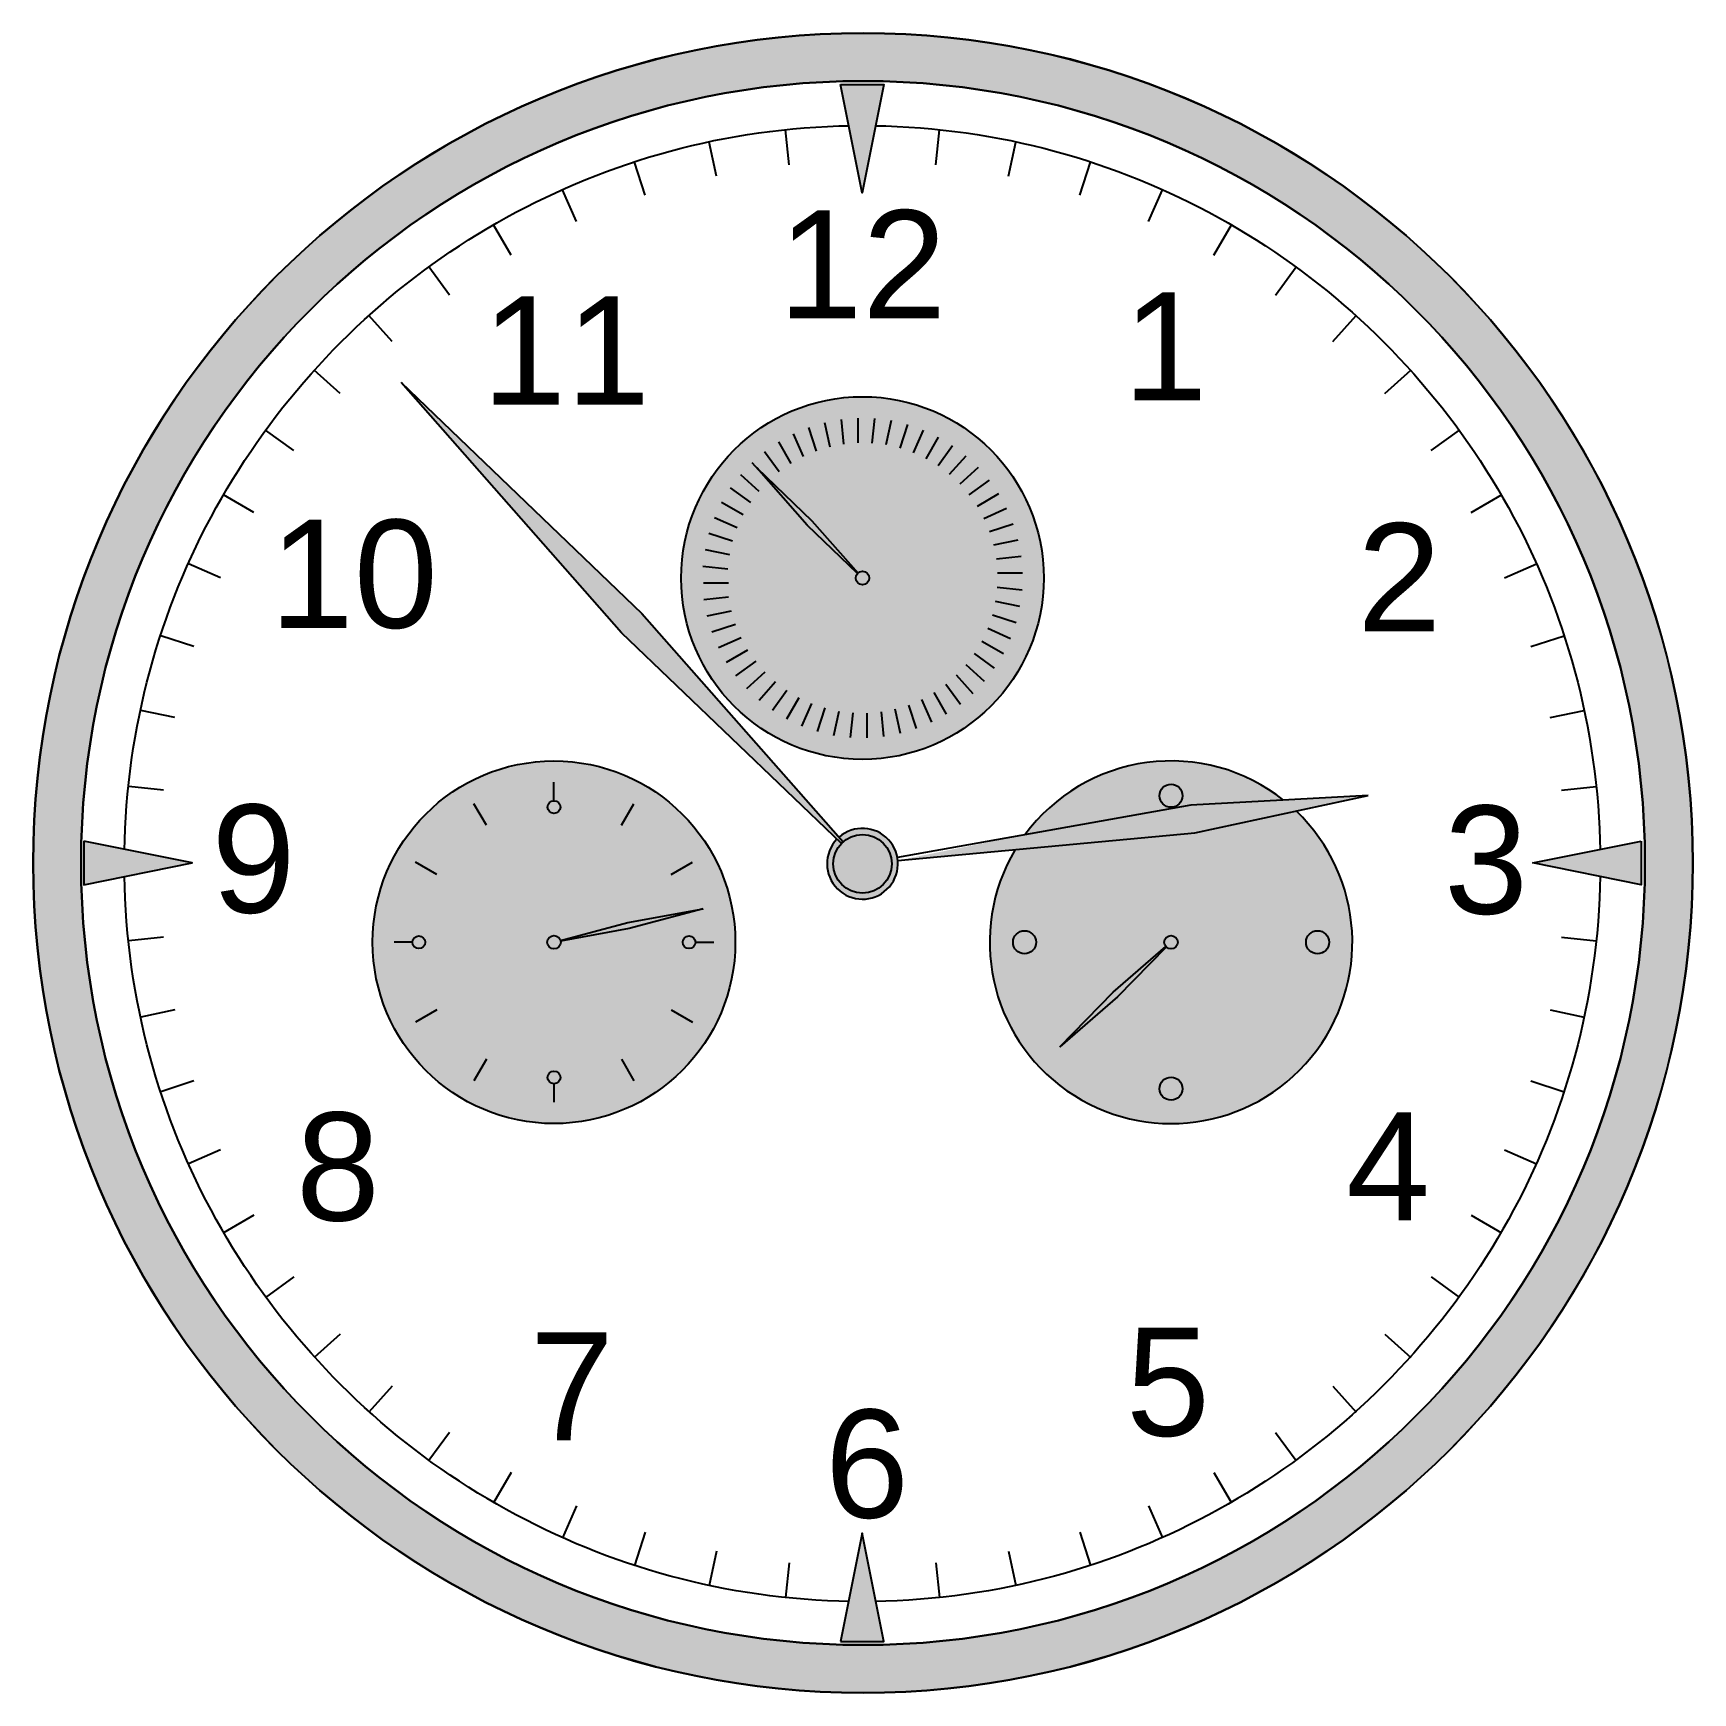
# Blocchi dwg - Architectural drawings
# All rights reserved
# Model space of a CAD drawing. Header units: millimetres. Extents: x 4700.88 to 4708.22, y 2008.42 to 2010.38.
# Drawn here: x 4704.713 to 4705.235, y 2009.195 to 2009.717 of the extents above; entities that cross this region are included whole.
import ezdxf

# ---------------------------------------------------------------- set-up
doc = ezdxf.new("R2010")
doc.units = ezdxf.units.MM
doc.layers.add('celeste', color=7, linetype='Continuous')
doc.styles.get("Standard").update_dxf_attribs({"font": 'arial.ttf'})

msp = doc.modelspace()

# ---------------------------------------------------------------- hatches: boundary and pattern name
at = {"layer": 'celeste', "true_color": 0x800000}
h = msp.add_hatch(color=16, dxfattribs=at)
h.dxf.hatch_style = 1
h.paths.add_polyline_path([(4705.2347, 2009.45614, 1), (4704.71273, 2009.45614, 1)])
h.paths.add_polyline_path([(4705.21965, 2009.45614, 1), (4704.72777, 2009.45614, 1)], flags=16)
at = {"layer": 'celeste'}
h = msp.add_hatch(color=1, dxfattribs=at)
h.dxf.hatch_style = 2
h.paths.add_polyline_path([(4704.97216, 2009.54735), (4704.95765, 2009.56381), (4704.94029, 2009.58046), (4704.95619, 2009.56241), (4704.97203, 2009.54723)])
h.paths.add_polyline_path([(4705.03559, 2009.39828), (4705.05378, 2009.41401), (4705.06899, 2009.42984), (4705.0524, 2009.41549)])
h.paths.add_polyline_path([(4704.87859, 2009.4316), (4704.90019, 2009.4355), (4704.92341, 2009.44176), (4704.89974, 2009.43748), (4704.87856, 2009.43177)])
h.paths.add_polyline_path([(4705.21842, 2009.463), (4705.21842, 2009.44931), (4705.18433, 2009.45615)])
h.paths.add_polyline_path([(4704.96661, 2009.70101), (4704.98031, 2009.70101), (4704.97346, 2009.66692)])
h.paths.add_polyline_path([(4704.72868, 2009.463), (4704.72868, 2009.44931), (4704.76277, 2009.45615)])
h.paths.add_polyline_path([(4704.96661, 2009.21127), (4704.98031, 2009.21127), (4704.97346, 2009.24536)])
h = msp.add_hatch(color=1, dxfattribs=at)
h.dxf.hatch_style = 2
h.paths.add_polyline_path([(4704.9662, 2009.46425), (4704.90418, 2009.53466), (4704.82842, 2009.60729), (4704.8978, 2009.52854), (4704.96552, 2009.4636), (4704.96691, 2009.46227, -0.021072), (4704.96747, 2009.46281)])
h.paths.add_polyline_path([(4705.02155, 2009.46035), (4705.07806, 2009.46558), (4705.10994, 2009.47251), (4705.13254, 2009.47742), (4705.10598, 2009.47595), (4705.07687, 2009.47434), (4705.02464, 2009.46502), (4704.98463, 2009.45693)])
at = {"layer": 'celeste', "true_color": 0xeeeeee}
h = msp.add_hatch(color=7, dxfattribs=at)
h.dxf.hatch_style = 2
h.paths.add_polyline_path([(4705.02155, 2009.46035, 2.074853), (4705.10994, 2009.47251), (4705.07806, 2009.46558)])
h.paths.add_polyline_path([(4705.06899, 2009.42984, -1.43956), (4705.0727, 2009.43122, -0.663867), (4705.06911, 2009.42971), (4705.05378, 2009.41401), (4705.03559, 2009.39828), (4705.0524, 2009.41549)], flags=16)
h.paths.add_polyline_path([(4705.07421, 2009.38515, 1), (4705.06697, 2009.38515, 1)], flags=16)
h.paths.add_polyline_path([(4705.02813, 2009.43122, 1), (4705.02089, 2009.43122, 1)], flags=16)
h.paths.add_polyline_path([(4705.12029, 2009.43122, 1), (4705.11304, 2009.43122, 1)], flags=16)
h.paths.add_polyline_path([(4705.03059, 2009.54577, 1), (4704.91652, 2009.54577, 1)])
h.paths.add_polyline_path([(4704.93355, 2009.43122, 1), (4704.81948, 2009.43122, 1)])
at = {"layer": 'celeste'}
h = msp.add_hatch(color=2, dxfattribs=at)
h.dxf.hatch_style = 2
h.paths.add_polyline_path([(4704.98276, 2009.4559, 1), (4704.96434, 2009.4559, 1)])
h.paths.add_polyline_path([(4704.87863, 2009.43122, 1), (4704.87441, 2009.43122, 1)])
h.paths.add_polyline_path([(4704.92102, 2009.43122, 1), (4704.91703, 2009.43122, 1)])
h.paths.add_polyline_path([(4704.87852, 2009.47373, 1), (4704.87452, 2009.47373, 1)])
h.paths.add_polyline_path([(4704.83601, 2009.43122, 1), (4704.83201, 2009.43122, 1)])
h.paths.add_polyline_path([(4704.87852, 2009.38872, 1), (4704.87452, 2009.38872, 1)])
h.paths.add_polyline_path([(4705.02813, 2009.43122, 1), (4705.02089, 2009.43122, 1)])
h.paths.add_polyline_path([(4705.0727, 2009.43122, 1), (4705.06848, 2009.43122, 1)])
h.paths.add_polyline_path([(4705.07421, 2009.4773, 1), (4705.06697, 2009.4773, 1)])
h.paths.add_polyline_path([(4705.12029, 2009.43122, 1), (4705.11304, 2009.43122, 1)])
h.paths.add_polyline_path([(4705.07421, 2009.38515, 1), (4705.06697, 2009.38515, 1)])
h.paths.add_polyline_path([(4704.97566, 2009.54577, 1), (4704.97144, 2009.54577, 1)])
at = {"layer": 'celeste', "true_color": 0xeeeeee}
h = msp.add_hatch(color=7, dxfattribs=at)
h.dxf.hatch_style = 2
h.paths.add_polyline_path([(4705.02464, 2009.46502), (4705.07687, 2009.47434), (4705.10598, 2009.47595, 0.424577)])
h.paths.add_polyline_path([(4705.07421, 2009.4773, 1), (4705.06697, 2009.4773, 1)], flags=16)
at = {"layer": 'celeste'}
h = msp.add_hatch(color=253, dxfattribs=at)
h.dxf.hatch_style = 2
h.paths.add_polyline_path([(4704.96552, 2009.4636, 1.555972), (4704.98463, 2009.45693, 0.021072), (4704.98451, 2009.45786, 0.584678), (4704.9662, 2009.46425), (4704.96747, 2009.46281, -0.645546), (4704.98276, 2009.4559, -1.479703), (4704.96691, 2009.46227)])

# ---------------------------------------------------------------- linework, layer by layer
at = {"layer": 'celeste', "color": 251, "linetype": 'Continuous'}
for p, q in [((4704.92759, 2009.67214), (4704.92531, 2009.68288)), ((4704.95044, 2009.67576), (4704.9493, 2009.68668)), ((4704.99666, 2009.67576), (4704.99781, 2009.68668)), ((4705.01952, 2009.67214), (4705.0218, 2009.68288)), ((4704.90524, 2009.66615), (4704.90184, 2009.6766)), ((4705.04187, 2009.66615), (4705.04526, 2009.6766)), ((4704.88364, 2009.65786), (4704.87917, 2009.66789)), ((4705.06347, 2009.65786), (4705.06794, 2009.66789)), ((4704.86302, 2009.64735), (4704.85753, 2009.65686)), ((4705.08409, 2009.64735), (4705.08958, 2009.65686)), ((4704.84361, 2009.63475), (4704.83716, 2009.64364)), ((4705.10349, 2009.63475), (4705.10995, 2009.64364)), ((4704.82563, 2009.62019), (4704.81828, 2009.62835)), ((4705.12148, 2009.62019), (4705.12883, 2009.62835)), ((4704.80927, 2009.60382), (4704.8011, 2009.61117)), ((4705.13784, 2009.60382), (4705.146, 2009.61117)), ((4704.7947, 2009.58584), (4704.78582, 2009.5923)), ((4705.1524, 2009.58584), (4705.16129, 2009.5923)), ((4704.7821, 2009.56643), (4704.77259, 2009.57193)), ((4705.165, 2009.56643), (4705.17452, 2009.57193)), ((4704.7716, 2009.54582), (4704.76156, 2009.55028)), ((4705.17551, 2009.54582), (4705.18554, 2009.55028)), ((4704.7633, 2009.52421), (4704.75286, 2009.52761)), ((4705.1838, 2009.52421), (4705.19425, 2009.52761)), ((4704.75731, 2009.50186), (4704.74657, 2009.50415)), ((4705.18979, 2009.50186), (4705.20053, 2009.50415)), ((4704.75369, 2009.47901), (4704.74277, 2009.48016)), ((4705.19341, 2009.47901), (4705.20433, 2009.48016)), ((4704.75369, 2009.43279), (4704.74277, 2009.43164)), ((4705.19341, 2009.43279), (4705.20433, 2009.43164)), ((4704.75731, 2009.40994), (4704.74657, 2009.40765)), ((4705.18979, 2009.40994), (4705.20053, 2009.40765)), ((4704.7633, 2009.38759), (4704.75286, 2009.38419)), ((4705.1838, 2009.38759), (4705.19425, 2009.38419)), ((4704.7716, 2009.36598), (4704.76156, 2009.36152)), ((4705.17551, 2009.36598), (4705.18554, 2009.36152)), ((4704.7821, 2009.34537), (4704.77259, 2009.33987)), ((4705.165, 2009.34537), (4705.17452, 2009.33987)), ((4704.7947, 2009.32596), (4704.78582, 2009.3195)), ((4705.1524, 2009.32596), (4705.16129, 2009.3195)), ((4704.80927, 2009.30798), (4704.8011, 2009.30063)), ((4705.13784, 2009.30798), (4705.146, 2009.30063)), ((4704.82563, 2009.29161), (4704.81828, 2009.28345)), ((4705.12148, 2009.29161), (4705.12883, 2009.28345)), ((4704.84361, 2009.27705), (4704.83716, 2009.26817)), ((4705.10349, 2009.27705), (4705.10995, 2009.26817)), ((4704.86302, 2009.26445), (4704.85753, 2009.25494)), ((4705.08409, 2009.26445), (4705.08958, 2009.25494)), ((4704.88364, 2009.25394), (4704.87917, 2009.24391)), ((4705.06347, 2009.25394), (4705.06794, 2009.24391)), ((4704.90524, 2009.24565), (4704.90184, 2009.2352)), ((4705.04187, 2009.24565), (4705.04526, 2009.2352)), ((4704.92759, 2009.23966), (4704.92531, 2009.22892)), ((4705.01952, 2009.23966), (4705.0218, 2009.22892)), ((4704.95044, 2009.23604), (4704.9493, 2009.22512)), ((4704.99666, 2009.23604), (4704.99781, 2009.22512))]:
    msp.add_line(p, q, dxfattribs=at)
at = {"layer": 'celeste'}
for p, q in [((4704.95658, 2009.59313), (4704.959, 2009.5857)), ((4704.96163, 2009.59464), (4704.96325, 2009.58701)), ((4704.9668, 2009.59562), (4704.96762, 2009.58786)), ((4704.97205, 2009.59606), (4704.97205, 2009.58825)), ((4704.97732, 2009.59594), (4704.9765, 2009.58817)), ((4704.98254, 2009.59527), (4704.98092, 2009.58763)), ((4704.98766, 2009.59406), (4704.98525, 2009.58663)), ((4704.94711, 2009.58857), (4704.95101, 2009.5818)), ((4704.95173, 2009.5911), (4704.9549, 2009.58396)), ((4704.99264, 2009.59232), (4704.98946, 2009.58519)), ((4704.9974, 2009.59007), (4704.99349, 2009.58331)), ((4704.94278, 2009.58557), (4704.94737, 2009.57925)), ((4705.0019, 2009.58733), (4704.99731, 2009.58102)), ((4705.00609, 2009.58414), (4705.00086, 2009.57834)), ((4704.93518, 2009.5783), (4704.94098, 2009.57308)), ((4704.93879, 2009.58213), (4704.94401, 2009.57633)), ((4705.00992, 2009.58053), (4705.00412, 2009.57531)), ((4704.93198, 2009.57411), (4704.9383, 2009.56952)), ((4705.01336, 2009.57654), (4705.00704, 2009.57195)), ((4705.01635, 2009.57221), (4705.00959, 2009.56831)), ((4704.92925, 2009.56961), (4704.93601, 2009.56571)), ((4705.01888, 2009.56759), (4705.01175, 2009.56442)), ((4704.927, 2009.56485), (4704.93413, 2009.56167)), ((4705.02092, 2009.56273), (4705.01349, 2009.56032)), ((4704.92526, 2009.55988), (4704.93269, 2009.55746)), ((4705.02243, 2009.55769), (4705.01479, 2009.55607)), ((4704.92405, 2009.55475), (4704.93169, 2009.55313)), ((4705.02341, 2009.55252), (4705.01565, 2009.5517)), ((4704.92338, 2009.54953), (4704.93115, 2009.54871)), ((4705.02384, 2009.54727), (4705.01603, 2009.54727)), ((4704.92358, 2009.54428), (4704.93138, 2009.54428)), ((4705.02372, 2009.542), (4705.01596, 2009.54282)), ((4704.9237, 2009.53901), (4704.93146, 2009.53983)), ((4704.92467, 2009.53384), (4704.93231, 2009.53546)), ((4705.02306, 2009.53678), (4705.01542, 2009.5384)), ((4704.92619, 2009.5288), (4704.93361, 2009.53121)), ((4705.02185, 2009.53165), (4705.01442, 2009.53407)), ((4704.92822, 2009.52394), (4704.93535, 2009.52711)), ((4705.01786, 2009.52192), (4705.01109, 2009.52583)), ((4705.02011, 2009.52668), (4705.01297, 2009.52986)), ((4704.93075, 2009.51932), (4704.93751, 2009.52322)), ((4705.01512, 2009.51742), (4705.0088, 2009.52201)), ((4704.93375, 2009.51499), (4704.94007, 2009.51958)), ((4704.93719, 2009.511), (4704.94299, 2009.51622)), ((4705.00832, 2009.5094), (4705.0031, 2009.5152)), ((4705.01193, 2009.51323), (4705.00613, 2009.51846)), ((4704.94102, 2009.50739), (4704.94624, 2009.51319)), ((4704.94521, 2009.5042), (4704.9498, 2009.51051)), ((4705, 2009.50296), (4704.99609, 2009.50973)), ((4705.00433, 2009.50596), (4704.99974, 2009.51228)), ((4704.94971, 2009.50146), (4704.95361, 2009.50822)), ((4704.95447, 2009.49921), (4704.95765, 2009.50635)), ((4704.95944, 2009.49747), (4704.96185, 2009.5049)), ((4704.98548, 2009.49689), (4704.98385, 2009.50452)), ((4704.99052, 2009.4984), (4704.98811, 2009.50583)), ((4704.99538, 2009.50043), (4704.9922, 2009.50757)), ((4704.96457, 2009.49626), (4704.96619, 2009.5039)), ((4704.96979, 2009.49559), (4704.97061, 2009.50336)), ((4704.97505, 2009.49548), (4704.97505, 2009.50328)), ((4704.9803, 2009.49591), (4704.97949, 2009.50367)), ((4704.87652, 2009.47573), (4704.87652, 2009.48154)), ((4704.85526, 2009.46804), (4704.85136, 2009.4748)), ((4704.89777, 2009.46804), (4704.90167, 2009.4748)), ((4704.8397, 2009.45248), (4704.83295, 2009.45638)), ((4704.91333, 2009.45248), (4704.92009, 2009.45638)), ((4704.83201, 2009.43122), (4704.82621, 2009.43122)), ((4704.92102, 2009.43122), (4704.92683, 2009.43122)), ((4704.8397, 2009.40997), (4704.83295, 2009.40607)), ((4704.91333, 2009.40997), (4704.92009, 2009.40607)), ((4704.85526, 2009.39441), (4704.85136, 2009.38765)), ((4704.89777, 2009.39441), (4704.90167, 2009.38765)), ((4704.87652, 2009.38672), (4704.87652, 2009.38091))]:
    msp.add_line(p, q, dxfattribs=at)
for points in [[(4705.2347, 2009.45614, 1), (4704.71273, 2009.45614, 1)], [(4705.21965, 2009.45614, 1), (4704.72777, 2009.45614, 1)]]:
    msp.add_lwpolyline(points, format="xyb", close=True, dxfattribs=at)
for points in [[(4704.96661, 2009.70101), (4704.98031, 2009.70101), (4704.97346, 2009.66692), (4704.97346, 2009.66692)], [(4704.72868, 2009.463), (4704.72868, 2009.44931), (4704.76277, 2009.45615), (4704.76277, 2009.45615)], [(4705.21842, 2009.463), (4705.21842, 2009.44931), (4705.18433, 2009.45615), (4705.18433, 2009.45615)], [(4704.96661, 2009.21127), (4704.98031, 2009.21127), (4704.97346, 2009.24536), (4704.97346, 2009.24536)]]:
    msp.add_lwpolyline(points, close=True, dxfattribs=at)
at = {"layer": 'celeste', "linetype": 'Continuous'}
for points in [[(4704.74145, 2009.46043), (4704.74152, 2009.46331), (4704.74166, 2009.46697), (4704.74186, 2009.47061), (4704.74212, 2009.47423), (4704.74243, 2009.47784), (4704.7428, 2009.48144), (4704.74322, 2009.48501), (4704.74369, 2009.48858), (4704.74422, 2009.49212), (4704.74481, 2009.49565), (4704.74544, 2009.49916), (4704.74613, 2009.50265), (4704.74687, 2009.50612), (4704.74767, 2009.50957), (4704.74851, 2009.51301), (4704.74941, 2009.51642), (4704.75036, 2009.51981), (4704.75135, 2009.52319), (4704.7524, 2009.52654), (4704.75349, 2009.52987), (4704.75464, 2009.53317), (4704.75583, 2009.53646), (4704.75707, 2009.53972), (4704.75836, 2009.54296), (4704.7597, 2009.54617), (4704.76108, 2009.54936), (4704.7625, 2009.55253), (4704.76398, 2009.55567), (4704.7655, 2009.55878), (4704.76706, 2009.56187), (4704.76867, 2009.56493), (4704.77032, 2009.56797), (4704.77202, 2009.57098), (4704.77376, 2009.57396), (4704.77554, 2009.57691), (4704.77737, 2009.57983), (4704.77923, 2009.58273), (4704.78114, 2009.58559), (4704.78309, 2009.58843), (4704.78508, 2009.59123), (4704.78711, 2009.59401), (4704.78918, 2009.59675), (4704.79129, 2009.59946), (4704.79344, 2009.60214), (4704.79562, 2009.60479), (4704.79785, 2009.6074), (4704.80011, 2009.60998), (4704.80241, 2009.61253), (4704.80474, 2009.61504), (4704.80712, 2009.61752), (4704.80952, 2009.61996), (4704.81197, 2009.62237), (4704.81445, 2009.62474), (4704.81696, 2009.62708), (4704.81951, 2009.62938), (4704.82209, 2009.63164), (4704.8247, 2009.63386), (4704.82735, 2009.63605), (4704.83003, 2009.63819), (4704.83274, 2009.6403), (4704.83548, 2009.64237), (4704.83826, 2009.6444), (4704.84106, 2009.64639), (4704.8439, 2009.64834), (4704.84676, 2009.65024), (4704.84966, 2009.65211), (4704.85258, 2009.65393), (4704.85553, 2009.65572), (4704.85851, 2009.65745), (4704.86152, 2009.65915), (4704.86456, 2009.6608), (4704.86762, 2009.66241), (4704.87071, 2009.66397), (4704.87382, 2009.66549), (4704.87696, 2009.66697), (4704.88013, 2009.66839), (4704.88332, 2009.66977), (4704.88653, 2009.67111), (4704.88977, 2009.6724), (4704.89303, 2009.67364), (4704.89631, 2009.67483), (4704.89962, 2009.67597), (4704.90295, 2009.67707), (4704.9063, 2009.67811), (4704.90967, 2009.67911), (4704.91306, 2009.68005), (4704.91648, 2009.68095), (4704.91991, 2009.68179), (4704.92336, 2009.68259), (4704.92683, 2009.68333), (4704.93032, 2009.68402), (4704.93383, 2009.68465), (4704.93736, 2009.68524), (4704.9409, 2009.68577), (4704.94446, 2009.68624), (4704.94804, 2009.68666), (4704.95163, 2009.68703), (4704.95524, 2009.68734), (4704.95886, 2009.6876), (4704.9625, 2009.6878), (4704.96615, 2009.68794), (4704.96922, 2009.68801)], [(4704.9777, 2009.68801), (4704.98085, 2009.68794), (4704.9845, 2009.6878), (4704.98814, 2009.6876), (4704.99177, 2009.68734), (4704.99538, 2009.68703), (4704.99897, 2009.68666), (4705.00255, 2009.68624), (4705.00611, 2009.68577), (4705.00966, 2009.68524), (4705.01319, 2009.68465), (4705.01669, 2009.68402), (4705.02019, 2009.68333), (4705.02366, 2009.68259), (4705.02711, 2009.68179), (4705.03055, 2009.68095), (4705.03396, 2009.68005), (4705.03735, 2009.67911), (4705.04073, 2009.67811), (4705.04408, 2009.67707), (4705.04741, 2009.67597), (4705.05071, 2009.67483), (4705.054, 2009.67364), (4705.05726, 2009.6724), (4705.0605, 2009.67111), (4705.06371, 2009.66977), (4705.0669, 2009.66839), (4705.07007, 2009.66697), (4705.07321, 2009.66549), (4705.07632, 2009.66397), (4705.07941, 2009.66241), (4705.08247, 2009.6608), (4705.08551, 2009.65915), (4705.08852, 2009.65745), (4705.0915, 2009.65572), (4705.09445, 2009.65393), (4705.09737, 2009.65211), (4705.10027, 2009.65024), (4705.10313, 2009.64834), (4705.10597, 2009.64639), (4705.10877, 2009.6444), (4705.11155, 2009.64237), (4705.11429, 2009.6403), (4705.117, 2009.63819), (4705.11968, 2009.63605), (4705.12233, 2009.63386), (4705.12494, 2009.63164), (4705.12752, 2009.62938), (4705.13007, 2009.62708), (4705.13258, 2009.62474), (4705.13506, 2009.62237), (4705.1375, 2009.61996), (4705.13991, 2009.61752), (4705.14228, 2009.61504), (4705.14461, 2009.61253), (4705.14691, 2009.60998), (4705.14917, 2009.6074), (4705.1514, 2009.60479), (4705.15358, 2009.60214), (4705.15573, 2009.59946), (4705.15784, 2009.59675), (4705.15991, 2009.59401), (4705.16194, 2009.59123), (4705.16393, 2009.58843), (4705.16588, 2009.58559), (4705.16778, 2009.58273), (4705.16965, 2009.57983), (4705.17147, 2009.57691), (4705.17325, 2009.57396), (4705.17499, 2009.57098), (4705.17669, 2009.56797), (4705.17834, 2009.56493), (4705.17995, 2009.56187), (4705.18151, 2009.55878), (4705.18303, 2009.55567), (4705.1845, 2009.55253), (4705.18593, 2009.54936), (4705.18731, 2009.54617), (4705.18865, 2009.54296), (4705.18993, 2009.53972), (4705.19117, 2009.53646), (4705.19237, 2009.53317), (4705.19351, 2009.52987), (4705.1946, 2009.52654), (4705.19565, 2009.52319), (4705.19665, 2009.51981), (4705.19759, 2009.51642), (4705.19849, 2009.51301), (4705.19933, 2009.50957), (4705.20012, 2009.50612), (4705.20087, 2009.50265), (4705.20156, 2009.49916), (4705.20219, 2009.49565), (4705.20277, 2009.49212), (4705.2033, 2009.48858), (4705.20378, 2009.48501), (4705.2042, 2009.48144), (4705.20457, 2009.47784), (4705.20488, 2009.47423), (4705.20514, 2009.47061), (4705.20534, 2009.46697), (4705.20548, 2009.46331), (4705.20555, 2009.46041)], [(4704.96915, 2009.22391), (4704.96615, 2009.22398), (4704.9625, 2009.22412), (4704.95886, 2009.22432), (4704.95524, 2009.22458), (4704.95163, 2009.22489), (4704.94804, 2009.22526), (4704.94446, 2009.22568), (4704.9409, 2009.22615), (4704.93736, 2009.22668), (4704.93383, 2009.22727), (4704.93032, 2009.22791), (4704.92683, 2009.22859), (4704.92336, 2009.22934), (4704.91991, 2009.23013), (4704.91648, 2009.23098), (4704.91306, 2009.23187), (4704.90967, 2009.23282), (4704.9063, 2009.23381), (4704.90295, 2009.23486), (4704.89962, 2009.23596), (4704.89631, 2009.2371), (4704.89303, 2009.23829), (4704.88977, 2009.23953), (4704.88653, 2009.24082), (4704.88332, 2009.24216), (4704.88013, 2009.24354), (4704.87696, 2009.24497), (4704.87382, 2009.24644), (4704.87071, 2009.24796), (4704.86762, 2009.24952), (4704.86456, 2009.25113), (4704.86152, 2009.25279), (4704.85851, 2009.25448), (4704.85553, 2009.25622), (4704.85258, 2009.258), (4704.84966, 2009.25983), (4704.84676, 2009.26169), (4704.8439, 2009.2636), (4704.84106, 2009.26555), (4704.83826, 2009.26754), (4704.83548, 2009.26957), (4704.83274, 2009.27164), (4704.83003, 2009.27375), (4704.82735, 2009.2759), (4704.8247, 2009.27808), (4704.82209, 2009.28031), (4704.81951, 2009.28257), (4704.81696, 2009.28487), (4704.81445, 2009.28721), (4704.81197, 2009.28958), (4704.80952, 2009.29199), (4704.80712, 2009.29443), (4704.80474, 2009.29691), (4704.80241, 2009.29942), (4704.80011, 2009.30197), (4704.79785, 2009.30455), (4704.79562, 2009.30716), (4704.79344, 2009.30981), (4704.79129, 2009.31249), (4704.78918, 2009.3152), (4704.78711, 2009.31795), (4704.78508, 2009.32072), (4704.78309, 2009.32352), (4704.78114, 2009.32636), (4704.77923, 2009.32923), (4704.77737, 2009.33212), (4704.77554, 2009.33504), (4704.77376, 2009.338), (4704.77202, 2009.34098), (4704.77032, 2009.34398), (4704.76867, 2009.34702), (4704.76706, 2009.35008), (4704.7655, 2009.35317), (4704.76398, 2009.35628), (4704.7625, 2009.35942), (4704.76108, 2009.36259), (4704.7597, 2009.36578), (4704.75836, 2009.36899), (4704.75707, 2009.37223), (4704.75583, 2009.37549), (4704.75464, 2009.37878), (4704.75349, 2009.38208), (4704.7524, 2009.38541), (4704.75135, 2009.38876), (4704.75036, 2009.39213), (4704.74941, 2009.39552), (4704.74851, 2009.39894), (4704.74767, 2009.40237), (4704.74687, 2009.40582), (4704.74613, 2009.40929), (4704.74544, 2009.41278), (4704.74481, 2009.41629), (4704.74422, 2009.41982), (4704.74369, 2009.42336), (4704.74322, 2009.42692), (4704.7428, 2009.4305), (4704.74243, 2009.43409), (4704.74212, 2009.4377), (4704.74186, 2009.44132), (4704.74166, 2009.44496), (4704.74152, 2009.44861), (4704.74144, 2009.45175)], [(4705.20555, 2009.45175), (4705.20548, 2009.44861), (4705.20534, 2009.44496), (4705.20514, 2009.44132), (4705.20488, 2009.4377), (4705.20457, 2009.43409), (4705.2042, 2009.4305), (4705.20378, 2009.42692), (4705.2033, 2009.42336), (4705.20277, 2009.41982), (4705.20219, 2009.41629), (4705.20156, 2009.41278), (4705.20087, 2009.40929), (4705.20012, 2009.40582), (4705.19933, 2009.40237), (4705.19849, 2009.39894), (4705.19759, 2009.39552), (4705.19665, 2009.39213), (4705.19565, 2009.38876), (4705.1946, 2009.38541), (4705.19351, 2009.38208), (4705.19237, 2009.37878), (4705.19117, 2009.37549), (4705.18993, 2009.37223), (4705.18865, 2009.36899), (4705.18731, 2009.36578), (4705.18593, 2009.36259), (4705.1845, 2009.35942), (4705.18303, 2009.35628), (4705.18151, 2009.35317), (4705.17995, 2009.35008), (4705.17834, 2009.34702), (4705.17669, 2009.34398), (4705.17499, 2009.34098), (4705.17325, 2009.338), (4705.17147, 2009.33504), (4705.16965, 2009.33212), (4705.16778, 2009.32923), (4705.16588, 2009.32636), (4705.16393, 2009.32352), (4705.16194, 2009.32072), (4705.15991, 2009.31795), (4705.15784, 2009.3152), (4705.15573, 2009.31249), (4705.15358, 2009.30981), (4705.1514, 2009.30716), (4705.14917, 2009.30455), (4705.14691, 2009.30197), (4705.14461, 2009.29942), (4705.14228, 2009.29691), (4705.13991, 2009.29443), (4705.1375, 2009.29199), (4705.13506, 2009.28958), (4705.13258, 2009.28721), (4705.13007, 2009.28487), (4705.12752, 2009.28257), (4705.12494, 2009.28031), (4705.12233, 2009.27808), (4705.11968, 2009.2759), (4705.117, 2009.27375), (4705.11429, 2009.27164), (4705.11155, 2009.26957), (4705.10877, 2009.26754), (4705.10597, 2009.26555), (4705.10313, 2009.2636), (4705.10027, 2009.26169), (4705.09737, 2009.25983), (4705.09445, 2009.258), (4705.0915, 2009.25622), (4705.08852, 2009.25448), (4705.08551, 2009.25279), (4705.08247, 2009.25113), (4705.07941, 2009.24952), (4705.07632, 2009.24796), (4705.07321, 2009.24644), (4705.07007, 2009.24497), (4705.0669, 2009.24354), (4705.06371, 2009.24216), (4705.0605, 2009.24082), (4705.05726, 2009.23953), (4705.054, 2009.23829), (4705.05071, 2009.2371), (4705.04741, 2009.23596), (4705.04408, 2009.23486), (4705.04073, 2009.23381), (4705.03735, 2009.23282), (4705.03396, 2009.23187), (4705.03055, 2009.23098), (4705.02711, 2009.23013), (4705.02366, 2009.22934), (4705.02019, 2009.22859), (4705.01669, 2009.22791), (4705.01319, 2009.22727), (4705.00966, 2009.22668), (4705.00611, 2009.22615), (4705.00255, 2009.22568), (4704.99897, 2009.22526), (4704.99538, 2009.22489), (4704.99177, 2009.22458), (4704.98814, 2009.22432), (4704.9845, 2009.22412), (4704.98085, 2009.22398), (4704.97777, 2009.22391)]]:
    msp.add_lwpolyline(points, dxfattribs=at)
at = {"layer": 'celeste'}
for points in [[(4704.82842, 2009.60729), (4704.90418, 2009.53466), (4704.96747, 2009.46281)], [(4704.96691, 2009.46227), (4704.8978, 2009.52854), (4704.82842, 2009.60729)], [(4704.94029, 2009.58046), (4704.95765, 2009.56381), (4704.97216, 2009.54735)], [(4704.97203, 2009.54723), (4704.95619, 2009.56241), (4704.94029, 2009.58046)], [(4705.13254, 2009.47742), (4705.07687, 2009.47434), (4704.98451, 2009.45786)], [(4704.98463, 2009.45693), (4705.07806, 2009.46558), (4705.13254, 2009.47742)], [(4704.87856, 2009.43177), (4704.89974, 2009.43748), (4704.92341, 2009.44176)], [(4704.92341, 2009.44176), (4704.90019, 2009.4355), (4704.87859, 2009.4316)], [(4705.03559, 2009.39828), (4705.0524, 2009.41549), (4705.06899, 2009.42984)], [(4705.06911, 2009.42971), (4705.05378, 2009.41401), (4705.03559, 2009.39828)]]:
    msp.add_lwpolyline(points, dxfattribs=at)
for centre, radius in [((4704.97371, 2009.45614), 0.26098), ((4704.97355, 2009.54577), 0.05703), ((4704.97355, 2009.54577), 0.00211), ((4704.87652, 2009.43122), 0.05703), ((4705.07059, 2009.4773), 0.00362), ((4704.87652, 2009.47373), 0.002), ((4704.97355, 2009.4559), 0.00921), ((4704.83401, 2009.43122), 0.002), ((4704.87652, 2009.43122), 0.00211), ((4704.91903, 2009.43122), 0.002), ((4705.02451, 2009.43122), 0.00362), ((4705.07059, 2009.43122), 0.00211), ((4705.11667, 2009.43122), 0.00362), ((4704.87652, 2009.38872), 0.002), ((4705.07059, 2009.38515), 0.00362)]:
    msp.add_circle(centre, radius, dxfattribs=at)
at = {"layer": 'celeste', "color": 251, "linetype": 'Continuous'}
msp.add_circle((4704.97371, 2009.45614), 0.24594, dxfattribs=at)
at = {"layer": 'celeste'}
for centre, radius, start, end in [((4705.07059, 2009.43122), 0.05703, 51.6429, 143.6627), ((4705.07059, 2009.43122), 0.05703, 149.2972, 46.368), ((4704.97355, 2009.4559), 0.01113, 136.2051, 131.3764)]:
    msp.add_arc(centre, radius, start, end, dxfattribs=at)

# ---------------------------------------------------------------- texts
for s, p in [('12', (4704.94712, 2009.62744)), ('1', (4705.05557, 2009.60161)), ('11', (4704.85395, 2009.60033)), ('10', (4704.78717, 2009.5301)), ('2', (4705.12916, 2009.529)), ('9', (4704.76882, 2009.44051)), ('3', (4705.15646, 2009.44018)), ('8', (4704.79536, 2009.34369)), ('4', (4705.12566, 2009.34375)), ('7', (4704.86897, 2009.27453)), ('5', (4705.05641, 2009.27597)), ('6', (4704.96176, 2009.25022))]:
    msp.add_text(s, height=0.034, dxfattribs=at).set_placement(p)

doc.saveas('drawing.dxf')
